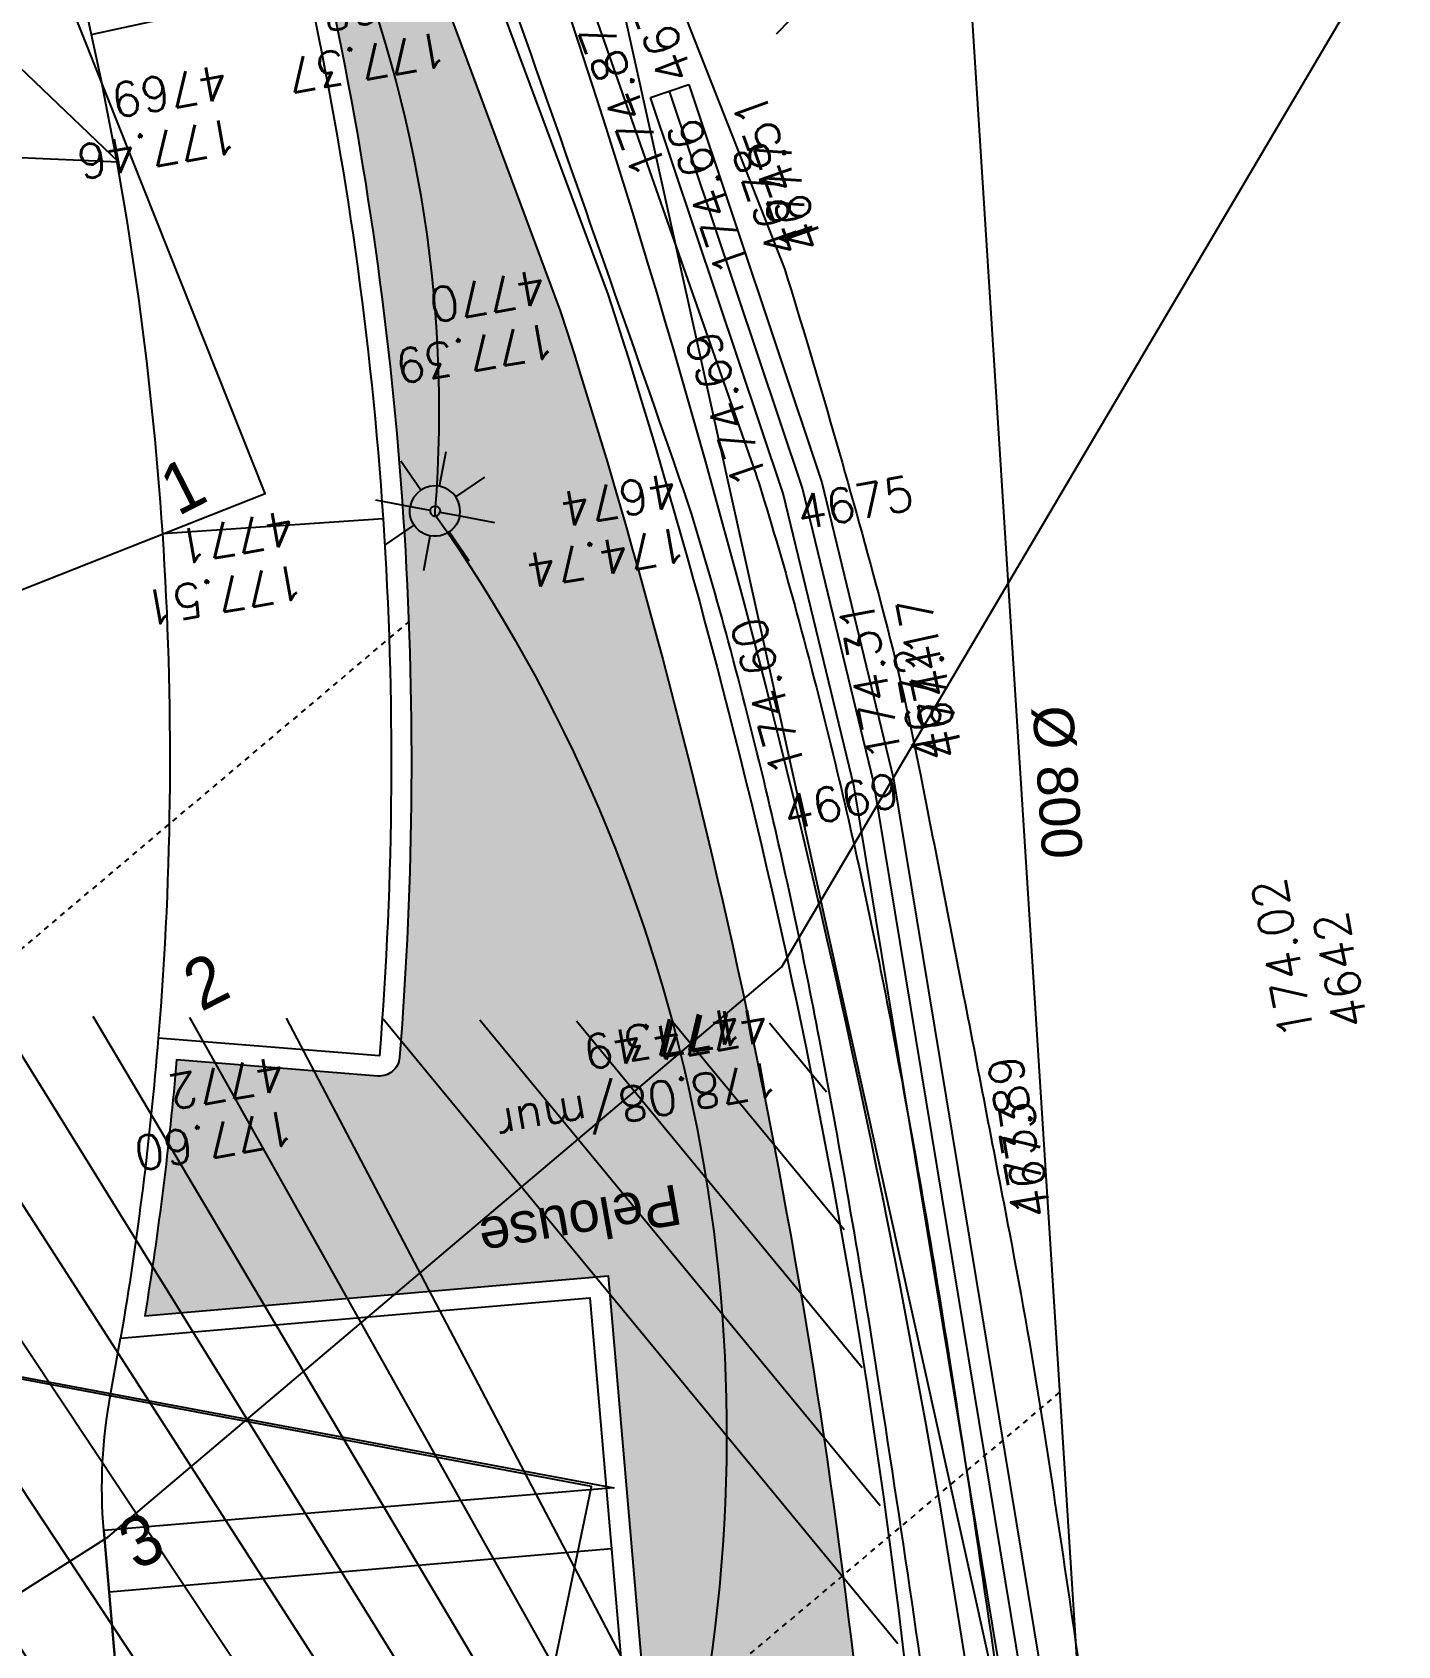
# Model space of a CAD drawing. Extents: x -2313930 to 3286427, y -3858277 to 2572692.
# Drawn here: x 554487 to 568025, y -284710 to -268715 of the extents above; entities that cross this region are included whole.
import ezdxf
from ezdxf.enums import TextEntityAlignment as Align
from ezdxf.lldxf.tags import DXFTag

# ---------------------------------------------------------------- set-up
doc = ezdxf.new("R2010")
doc.units = 0
doc.linetypes.add('STYLE_01', pattern=[0.41664, 0.20828, -0.20836])
for name, color, linetype, lineweight in [('_GAZELEC-RESERVATION 2', 132, 'Continuous', 18), ('Fond topo - P', 252, 'Continuous', 50), ('Fond topo - VOI', 252, 'Continuous', 25)]:
    doc.layers.add(name, color=color, linetype=linetype, lineweight=lineweight)
for name, color, linetype in [('AEP_SSL', 252, 'Continuous'), ('CAB_SSL', 252, 'Continuous'), ('DWG_280-140115-P - ALTEA-CANA', 252, 'Continuous'), ('Fond topo - CLO_MUR', 252, 'Continuous'), ('Fond topo - EDF', 252, 'Continuous'), ('Fond topo - VEG_TXT', 252, 'Continuous'), ('Fond topo - Z_500', 252, 'Continuous'), ('prlm-VRD', 2, 'Continuous'), ('SA - bordure', 252, 'Continuous'), ('SA - bât D', 252, 'Continuous'), ('SA - CAB-réso', 252, 'Continuous'), ('SA - couvre sol', 252, 'Continuous'), ('SA - ECL-réso', 252, 'Eclairage public'), ('SA - enrobé', 252, 'Continuous'), ('SA - EP-réso', 252, 'EP'), ('SA - EVMV', 252, 'Continuous'), ('SA - limite revêtement', 252, 'Continuous'), ('SA - marquage au sol', 252, 'Continuous'), ('TELECOM_SSL', 252, 'Texte-Telecom'), ('UNITAIRE SSL', 252, 'UNITAIRE')]:
    doc.layers.add(name, color=color, linetype=linetype)
for name, color, linetype, plot in [('Fond topo - N', 252, 'Continuous', False), ('Fond topo - NCACHE', 252, 'Continuous', False), ('Fond topo - ZCACHE', 252, 'Continuous', False)]:
    doc.layers.add(name, color=color, linetype=linetype, plot=plot)
doc.styles.add('2000_ARIAL', font='arial.ttf', dxfattribs={"height": 0.400000006})
doc.styles.add('Arial', font='arial.ttf')
doc.styles.add('Lignes', font='arial.ttf', dxfattribs={"height": 0.35})
doc.styles.add('SIMPLEX', font='simplex_.ttf', dxfattribs={"height": 1.25})
doc.styles.add('TP-C_Autocad_Standard', font='simplex_.ttf', dxfattribs={"height": 1})
doc.styles.add('Tronçons', font='arial.ttf', dxfattribs={"height": 0.25})
tags = doc.linetypes.add('Eclairage public', pattern='A,5,-0.25,["ECL",Lignes,S=1,R=0,X=0,Y=-0.18],-1.25', length=6.5).pattern_tags.tags
tags[15:16] = [DXFTag(74, 4), DXFTag(75, 0), DXFTag(340, '0'), DXFTag(46, 0.0), DXFTag(50, 0.0), DXFTag(44, 0.0), DXFTag(45, 0.0)]
tags[4:5] = [DXFTag(74, 4), DXFTag(75, 0), DXFTag(340, '0'), DXFTag(46, 0.0), DXFTag(50, 0.0), DXFTag(44, 0.0), DXFTag(45, 0.0)]
tags = doc.linetypes.add('EP', pattern='A,5,-0.25,["EP",Lignes,S=1,R=0,X=0,Y=-0.18],-1.25', length=6.5).pattern_tags.tags
tags[15:16] = [DXFTag(74, 4), DXFTag(75, 0), DXFTag(340, '0'), DXFTag(46, 0.0), DXFTag(50, 0.0), DXFTag(44, 0.0), DXFTag(45, 0.0)]
tags[4:5] = [DXFTag(74, 4), DXFTag(75, 0), DXFTag(340, '0'), DXFTag(46, 0.0), DXFTag(50, 0.0), DXFTag(44, 0.0), DXFTag(45, 0.0)]
tags = doc.linetypes.add('L16', pattern=[0.37500001490116125, 0.300000011920929, -0.07500000298023224]).pattern_tags.tags
tags[6:7] = [DXFTag(74, 4), DXFTag(75, 0), DXFTag(340, '0'), DXFTag(46, 0.0), DXFTag(50, 0.0), DXFTag(44, 0.0), DXFTag(45, 0.0)]
tags[4:5] = [DXFTag(74, 4), DXFTag(75, 0), DXFTag(340, '0'), DXFTag(46, 0.0), DXFTag(50, 0.0), DXFTag(44, 0.0), DXFTag(45, 0.0)]
tags = doc.linetypes.add('Texte-Telecom', pattern='A,5,-0.25,["TEL",Lignes,S=1,R=0,X=0,Y=-0.18],-1.25', length=6.5).pattern_tags.tags
tags[15:16] = [DXFTag(74, 4), DXFTag(75, 0), DXFTag(340, '0'), DXFTag(46, 0.0), DXFTag(50, 0.0), DXFTag(44, 0.0), DXFTag(45, 0.0)]
tags[4:5] = [DXFTag(74, 4), DXFTag(75, 0), DXFTag(340, '0'), DXFTag(46, 0.0), DXFTag(50, 0.0), DXFTag(44, 0.0), DXFTag(45, 0.0)]
tags = doc.linetypes.add('UNITAIRE', pattern='A,0.25,-0.2000000029802322,0,-0.2000000029802322,0.25,-0.300000011920929,["UNI",TP-C_Autocad_Standard,S=0.1500000059604645,R=0,X=-0.1,Y=-0.05],-0.449999988079071', length=1.650000095367432).pattern_tags.tags
tags[23:24] = [DXFTag(74, 4), DXFTag(75, 0), DXFTag(340, '0'), DXFTag(46, 0.0), DXFTag(50, 0.0), DXFTag(44, 0.0), DXFTag(45, 0.0)]
tags[12:13] = [DXFTag(74, 4), DXFTag(75, 0), DXFTag(340, '0'), DXFTag(46, 0.0), DXFTag(50, 0.0), DXFTag(44, 0.0), DXFTag(45, 0.0)]
tags[10:11] = [DXFTag(74, 4), DXFTag(75, 0), DXFTag(340, '0'), DXFTag(46, 0.0), DXFTag(50, 0.0), DXFTag(44, 0.0), DXFTag(45, 0.0)]
tags[8:9] = [DXFTag(74, 4), DXFTag(75, 0), DXFTag(340, '0'), DXFTag(46, 0.0), DXFTag(50, 0.0), DXFTag(44, 0.0), DXFTag(45, 0.0)]
tags[6:7] = [DXFTag(74, 4), DXFTag(75, 0), DXFTag(340, '0'), DXFTag(46, 0.0), DXFTag(50, 0.0), DXFTag(44, 0.0), DXFTag(45, 0.0)]
tags[4:5] = [DXFTag(74, 4), DXFTag(75, 0), DXFTag(340, '0'), DXFTag(46, 0.0), DXFTag(50, 0.0), DXFTag(44, 0.0), DXFTag(45, 0.0)]

# ---------------------------------------------------------------- blocks, each defined once
blk = doc.blocks.new('Candélabre', base_point=(-13.42592592600001, -9.391534390999993))
for points in [[(-13.67592592600001, -9.391534390999993, -1), (-13.17592592600001, -9.391534390999993), (-13.37592592600001, -9.391534390999993, 1), (-13.475925926, -9.391534390999993)], [(-13.67592592600001, -9.391534390999993, -1), (-13.17592592600001, -9.391534390999993), (-13.37592592600001, -9.391534390999993, 1), (-13.475925926, -9.391534390999993)], [(-13.67592592600001, -9.391534390999993), (-13.475925926, -9.391534390999993, 1), (-13.37592592600001, -9.391534390999993), (-13.17592592600001, -9.391534390999993, -1)], [(-13.67592592600001, -9.391534390999993), (-13.475925926, -9.391534390999993, 1), (-13.37592592600001, -9.391534390999993), (-13.17592592600001, -9.391534390999993, -1)]]:
    blk.add_hatch(color=250).paths.add_polyline_path(points)
at = {"linetype": 'Continuous', "flags": 128}
for points in [[(-13.42592592600001, -9.141534390999993), (-13.42592592600001, -8.791534391999988)], [(-13.60270262100001, -9.214757695999992), (-13.850189994, -8.967270322999994)], [(-13.24914923200001, -9.214757696999996), (-13.001661857, -8.96727032199999)], [(-14.02592592600001, -9.391534390999993), (-13.67592592600001, -9.391534390999993)], [(-13.17592592600001, -9.391534390999993), (-12.825925927, -9.391534390999993)], [(-13.85018999600001, -9.815798461), (-13.60270262200001, -9.568311086999998)], [(-13.00166185800001, -9.815798458999993), (-13.249149231, -9.568311085999994)], [(-13.42592592600001, -9.991534390999988), (-13.42592592600001, -9.641534390999993)]]:
    blk.add_lwpolyline(points, dxfattribs=at)
for points in [[(-13.67592592600001, -9.391534390999993), (-13.475925926, -9.391534390999993, -1), (-13.37592592600001, -9.391534390999993), (-13.17592592600001, -9.391534390999993, 1)], [(-13.67592592600001, -9.391534390999993), (-13.475925926, -9.391534390999993, 1), (-13.37592592600001, -9.391534390999993), (-13.17592592600001, -9.391534390999993, -1)]]:
    blk.add_lwpolyline(points, format="xyb", close=True, dxfattribs=at)
blk = doc.blocks.new('EDF02')
at = {"ltscale": 2}
for p, q in [((0.875, 2.75), (0.875, 2.95)), ((-0.875, 2.25), (0.875, 2.75)), ((0, 1.535431), (0, 2.5)), ((-0.875, 2.25), (-0.875, 2.05)), ((0.978086, 1.392164), (0.895804, 1.204402)), ((1.125, 1.349688), (1.125, 1.178214)), ((1.271914, 1.392164), (1.354196, 1.204402)), ((0, 0.15), (0, 0.9586370000000001))]:
    blk.add_line(p, q, dxfattribs=at)
for centre, radius in [((1.125, 1.625), 0.2), ((0, 0), 0.15)]:
    blk.add_circle(centre, radius, dxfattribs=at)
blk.add_arc((0.557686, 1.79611), 0.574625, 2.870977029506814, 166.0535219962534, dxfattribs=at)
at = {"style": 'SIMPLEX'}
blk.add_text('W', height=0.4, dxfattribs=at).set_placement((0, 1.217323), align=Align.MIDDLE_CENTER)
blk = doc.blocks.new('PTOPO')
at = {"layer": 'Fond topo - NCACHE', "style": 'SIMPLEX'}
blk.add_attdef('MAT', text='', height=0.34, dxfattribs=at).set_placement((0.09999999986030161, -0.09999999962747097), align=Align.TOP_LEFT)
at = {"layer": 'Fond topo - ZCACHE', "style": 'SIMPLEX'}
blk.add_attdef('ALT', (0.09999999986030161, 0.09999999962747097), '', height=0.34, dxfattribs=at)
blk = doc.blocks.new('A$C1F970F0F')
at = {"layer": 'SA - couvre sol'}
h = blk.add_hatch(dxfattribs=at)
h.set_pattern_fill('PELOUSE6', color=256, scale=20.0000003, angle=-10.72360141139323, style=0, pattern_type=2)
h.set_pattern_definition([(349.2763985886067, (-277130161.1279894, -473864756.7787022), (22.32856350872324, 117.9043497231417), [37.5000005625, -202.5000030375]), (79.27639858860677, (-277130147.3110734, -473864759.3953308), (-235.8086994462835, 44.65712701744649), [15.000000225, -105.000001575]), (79.27639858860677, (-277130138.0997961, -473864761.1397498), (-235.8086994462835, 44.65712701744649), [15.000000225, -105.000001575]), (79.27639858860677, (-277130142.7054347, -473864760.2675403), (-235.8086994462835, 44.65712701744649), [18.75000028125, -101.25000151875]), (112.9664661186067, (-277130151.916716, -473864758.5231205), (-191.1515722884832, 280.4658259369293), [12.00000018, -420.7461593111922]), (45.58633105860677, (-277130133.4941673, -473864762.0119574), (22.32856353476547, 117.9043498154048), [12.00000018, -420.7461593111923]), (45.58633105860677, (-277130124.2828801, -473864763.7563783), (22.32856353476547, 117.9043498154048), [26.00000039, -406.6661590999923]), (112.9664661186067, (-277130161.1279894, -473864756.7787022), (-191.1515722884832, 280.4658259369293), [26.00000039, -406.6661590999922]), (349.2763985886067, (-277130073.3609553, -473864750.4999832), (22.32856350872324, 117.9043497231417), [44.42455106636825, -195.5754525336318]), (349.2763985886067, (-277130085.1249766, -473864728.4255323), (22.32856350872324, 117.9043497231417), [82.81008944215131, -56.09585564143782, 43.07431864611476, -58.01973967029608]), (349.2763985886067, (-277130096.7337571, -473864706.3804808), (22.32856350872324, 117.9043497231417), [119.4799495921992, -46.28746189431191, 29.47870124218051, -44.75389087130835]), (349.2763985886067, (-277130108.4191755, -473864684.3209158), (22.32856350872324, 117.9043497231417), [100.4611429069171, -139.5388606930829]), (349.2763985886067, (-277130104.5097786, -473864665.2146754), (22.32856350872324, 117.9043497231417), [65.56973938354608, -174.4302642164539])])
edge = h.paths.add_edge_path()
edge.add_line((7646.833733000393, 9004.239187634612), (7477.034909394343, 8929.894142197196))
edge.add_arc((7434.696929002223, 9026.329550800418), 105.3199535518038, 248.6552803840878, 293.7028870098457, ccw=False)
edge.add_line((7396.362750401272, 8928.233764092513), (7340.429076437112, 8871.198932294612))
edge.add_arc((7468.942843810095, 8745.1663500336), 180.0000005438222, 135.5584717013493, 219.3767829141741)
edge.add_arc((4686.176288028108, 6461.26392506193), 3419.999998216231, 12.585048785930383, 39.37678309475541, ccw=False)
edge.add_line((8024.006178657112, 7206.442835890936), (8219.509561664872, 7248.890723525209))
edge.add_arc((8223.753109693258, 7229.346100284074), 19.99999993767855, 12.249983647925774, 102.24998416524511, ccw=False)
edge.add_arc((4686.176201344639, 6461.263923183918), 3640.000084590873, -4.615344787991717, 12.24998357604062, ccw=False)
edge.add_arc((8294.437943437548, 6169.977445866316), 20.00000014751522, -94.6153446132571, -4.615344959063975, ccw=False)
edge.add_line((8292.82862597217, 6150.04229846682), (8093.418862683157, 6166.140179817832))
edge.add_arc((4686.175363890326, 6461.264035144361), 3420.000928369583, -9.235443775684189, -4.9504103777057935, ccw=False)
edge.add_line((8061.843408481891, 5912.381895936595), (8521.34448288443, 5951.967918737956))
edge.add_line((8521.34448288443, 5951.967918737956), (8610.609832601514, 4915.805915142612))
edge.add_line((8610.609832601513, 4915.805915142613), (8112.455023229381, 4872.889881516216))
edge.add_line((8112.455023229382, 4872.889881516216), (8135.919816270769, 4600.518498862564))
edge.add_line((8135.919816270769, 4600.518498862564), (8634.074625419682, 4643.434532436447))
edge.add_line((8634.074625419682, 4643.434532436448), (8744.797991940773, 3358.19512460702))
edge.add_line((8744.797991940773, 3358.195124607019), (8246.754370085053, 3315.288669890853))
edge.add_line((8246.754370085053, 3315.288669890853), (8265.505759157297, 3110.932708469081))
edge.add_line((8265.505759157297, 3110.932708469081), (8762.178919040502, 3156.443199355649))
edge.add_line((8762.178919040503, 3156.443199355648), (8787.07957847176, 2867.404761880945))
edge.add_line((8787.07957847176, 2867.404761880946), (8288.924769134286, 2824.48872843756))
edge.add_line((8288.924769134286, 2824.48872843756), (8303.969088563064, 2649.859355084878))
edge.add_line((8303.969088563066, 2649.859355084878), (8345.097518516532, 2658.459544537745))
edge.add_line((8345.097518516532, 2658.459544537744), (8336.330575091022, 2700.556345111646))
edge.add_line((8336.330575091022, 2700.556345111646), (9020.027266334513, 2842.897281088713))
edge.add_line((9020.027266334513, 2842.897281088713), (8947.20038422563, 3719.594510961972))
edge.add_line((8947.20038422563, 3719.594510961972), (8931.509215578299, 3908.486354448317))
edge.add_line((8931.509215578299, 3908.486354448317), (8875.194980365228, 4578.069331261042))
edge.add_line((8875.194980365228, 4578.069331261042), (8827.905410799856, 5026.715447751275))
edge.add_line((8827.905410799856, 5026.715447751276), (8772.223263227552, 5502.243613790299))
edge.add_arc((1776.092496253554, 4752.857531580154), 7036.151306560315, 6.113889428418106, 17.84258743998169)
edge.add_line((8473.81835812193, 6908.75490576587), (8366.257456928231, 7197.474337847268))
edge.add_line((8366.257456928231, 7197.474337847267), (7657.937547416321, 8986.453584762252))
edge.add_line((7657.937547416321, 8986.453584762254), (7654.260125354509, 8985.031741399463))
edge.add_line((7654.260125354508, 8985.031741399462), (7646.833733000392, 9004.23918763461))
at = {"layer": 'SA - EVMV'}
h = blk.add_hatch(dxfattribs=at)
h.set_pattern_fill('_USER', color=256, scale=74.99999999999999, angle=-55.72360141139323, style=0, pattern_type=0)
h.set_pattern_definition([(304.2763985886068, (-277130161.1279894, -473864756.7787022), (61.97477650275113, 42.238928459823), [])])
h.paths.add_polyline_path([(6137.262643169798, 3161.503242351281), (5258.989506963931, 4651.014984356799), (5823.535050065982, 5411.828376675677), (6009.896409179055, 5810.580329425578), (6042.353956317322, 6037.937811191567), (5791.842057863324, 7412.226220178691), (5768.869517604411, 9187.383885517163), (6965.043931057882, 9781.279833201925), (7125.730307530321, 8202.475428701919), (7356.548247893039, 6578.483473019976), (7421.051285208732, 6215.102708379585), (8728.798868082513, 6201.995811803044), (8825.59209412568, 5455.189202343771), (8884.907463838514, 4910.231636065007), (8937.364138919358, 4349.844162727043), (8990.109761245629, 3720.436779551583), (8238.933497559277, 3575.005023445903)])
at = {"layer": 'AEP_SSL', "elevation": 9.999999999999998e-08, "flags": 128}
blk.add_lwpolyline([(5536.700633028197, -2598.110987192279), (5703.441363650248, 1048.232751273365), (5867.406317671058, 3278.047774201862), (6182.748241543506, 4434.064793799239), (6284.146511390897, 4550.427419959863), (6475.981668657886, 4711.41474985716), (8025.350887839351, 5692.826034684554), (8693.398131395103, 6258.370148193826), (10978.7345952306, 10130.53863316135)], dxfattribs=at)
at = {"layer": 'CAB_SSL', "elevation": 9.999999999999998e-08, "flags": 128}
blk.add_lwpolyline([(6357.382244577097, 13665.38073194157), (7167.913824917828, 10363.14942354549), (8524.013620640386, 7263.625340563319), (9014.566115532376, 5048.241415424802), (9331.65736662798, 4494.516644608388), (9609.924565656824, 1526.374867392593)], dxfattribs=at)
at = {"layer": 'DWG_280-140115-P - ALTEA-CANA', "linetype": 'STYLE_01', "ltscale": 25, "elevation": 9.999999999999998e-08, "flags": 128}
for points in [[(6157.431858122885, 5101.598669163901), (7110.772642211413, 5700.162566713818), (7721.64406765443, 6091.918632507646), (8325.013751331355, 6601.467358815867)], [(6691.563574447015, 4258.773226266023), (7646.571502395369, 4855.803307069168), (8316.716457966017, 5285.571897289529), (8970.22158409534, 5837.460256469487)]]:
    blk.add_lwpolyline(points, dxfattribs=at)
at = {"layer": 'Fond topo - CLO_MUR', "ltscale": 2, "flags": 128}
for points in [[(7704.479360740801, 9004.725410312763), (7890.729045339652, 8530.312057839654), (8115.455379568418, 7961.560565646816), (8412.913018683557, 7215.462729028824), (8521.066426186046, 6925.152866816355, -0.05126087498175574), (8821.93887091529, 5507.568869198057, 0.004928567174635756), (8877.50638213524, 5033.019703958378, -0.01070257213543329), (8925.020301420172, 4582.245141237843), (8981.335464558413, 3912.651155894359), (9069.429617869233, 2852.165001627135)], [(7657.937547416321, 8986.453584762254), (7844.207263381278, 8511.989208482148), (8068.98201355978, 7943.115181745586), (8366.257456928231, 7197.474337847267), (8473.81835812193, 6908.75490576587, -0.05122082305910179), (8772.22326322755, 5502.243613790299, 0.004928567095368873), (8827.905410799856, 5026.715447751276, -0.01070257210499887), (8875.194977716645, 4578.06936294775), (8931.509215578299, 3908.486354448317), (9020.027266334513, 2842.897281088713)], [(9099.503661256442, 2857.806794675994), (9029.768841556068, 3674.135096516212, 0.002425562910648584), (8983.710465702206, 4214.184040082197, 0.003712242064006256), (8949.286593993262, 4566.656524031377, 6.456692749373129e-05), (8899.637225229711, 5038.181076498351, 0.001219712953851071), (8896.944855445985, 5063.135108859778, 0.006587350988445454), (8857.436212019315, 5382.482512331833, 0.004535956055060247), (8789.759041915275, 5844.853771577722, 0.008373546982798897), (8730.729712814556, 6186.365016694012, 0.01144280291853754), (8677.662638081798, 6434.381476339512, 0.007519788581091132), (8640.322305674863, 6581.408118145886, 0.008745650595407196), (8604.120482952056, 6706.717681165753, 0.009313419861410795), (8596.326318414738, 6730.447047271801, 0.0004915250826251473), (8439.867992029833, 7177.050549144014, 0.01093553292572849), (8329.567755130352, 7470.247039018259, 0.007040721940409205), (8142.006759480114, 7919.151573156228)]]:
    blk.add_lwpolyline(points, format="xyb", dxfattribs=at)
for points in [[(8563.172449189697, 7120.169666674764), (8601.103958370422, 7132.866146903573)], [(9293.901573939202, 2053.012399911413), (9145.92158562188, 3735.336112174682), (9047.596707488077, 4585.171131491604), (8979.14970376109, 5139.184652497169), (8764.994147217849, 6436.837372900195), (8694.629676073428, 6727.43318326013), (8563.172449189697, 7120.169666674764)], [(8601.103958370422, 7132.866146903573), (8733.103864304598, 6738.508376501571), (8804.219186214588, 6444.811653562439), (9018.615865929203, 5145.697872519155), (9087.331641534867, 4589.768415002626), (9185.71962314218, 3739.387983717394), (9333.747721096257, 2056.517333270424), (9373.804383247696, 1726.926650755636)]]:
    blk.add_lwpolyline(points, dxfattribs=at)
at = {"layer": 'Fond topo - CLO_MUR', "linetype": 'L16', "ltscale": 2, "flags": 128}
blk.add_lwpolyline([(9313.824647497626, 2054.764866547332), (9165.820604393468, 3737.362047943871), (9067.464174520137, 4587.469773292867), (8998.882784879805, 5142.441262691174), (8784.606666707554, 6440.824513185565), (8713.866770131823, 6732.970779891681), (8582.138203759956, 7126.517906745582)], dxfattribs=at)
at = {"layer": 'Fond topo - VOI', "ltscale": 2, "flags": 128}
for points in [[(5639.884015980822, 14282.76898646135), (6179.074060184528, 13730.4134533185, -0.005078430071305425), (6343.1483697738, 13545.11763264016, -0.01498965990198168), (6396.182976463164, 13480.14751606638, -0.008052881892180013), (6924.298623853121, 12768.62846445145, -0.02502080065405084), (7078.852120834868, 12528.76074308369, -0.01315237506544015), (7305.49723599993, 12109.95947007773, -0.01622344874307645), (7469.001968976629, 11760.20271195122, -0.0002441829907726637), (7504.611965031092, 11676.9913265394, -2.386900651964397e-05), (7868.449045659429, 10825.54154632405, -0.0004607339102045271), (8056.526262906224, 10384.2208908691, -0.0002713929879899899), (8374.720241644169, 9634.540919018482), (8900.918350322725, 8327.998671989055), (9181.050253584182, 7639.776394233361), (9227.846231822321, 7515.619963970066, -0.01912067303515585), (9430.073626438107, 6877.215983667462, -0.01912067306015491), (9582.936642438128, 6225.227902062202, -0.006135088442580186), (9621.373155263293, 6013.751243740732, -0.006135088374511259), (9654.60896875709, 5801.395117808072), (9743.87632691115, 5167.316416374032), (9926.38109093471, 3640.55347439608), (10105.54692394565, 2112.741898849393), (10117.19406944453, 2013.422494900099)], [(7448.450433764484, 9217.432711513125), (7539.169354248895, 9254.021201034155, -0.411890888850125), (7824.22231697097, 9137.887069298855), (8287.770111103759, 7988.350156011345), (8696.41221682632, 6949.435703785932, -0.009319693279761941), (8789.439244110767, 6627.154401508205, -0.01707772057230449), (8830.86356864756, 6448.808012521618, -0.000554527928286707), (8873.68187850096, 6229.667676407851, -0.0005180132443277144), (8919.015206144883, 5994.98200582825, -0.00859422759592498), (8952.762000990348, 5801.39796927215, -0.004910682200987315), (9002.649081868538, 5461.150324703362, -0.001414814898365252), (9039.816559474872, 5201.623733881948, -0.003197382407561027), (9055.202987608423, 5086.637645854155, -5.007487638658802e-05), (9076.914827375647, 4915.954698811935, -2.710702401842055e-05), (9116.97421439334, 4600.645434950908, -0.003004064802647913), (9148.450255532847, 4340.281352213291, -0.001786606044778537), (9197.178037105623, 3902.011113522749), (9362.085816023537, 2037.254320594023), (9378.303941611852, 1858.888859066608)]]:
    blk.add_lwpolyline(points, format="xyb", dxfattribs=at)
at = {"layer": 'SA - bordure', "elevation": 9.999999999999998e-08, "flags": 128}
for points in [[(7377.912303133283, 8937.40151477274), (7326.935044620447, 8885.998822022075, 0.3845585408183712), (7314.344701010286, 8618.282882064921, -0.1189188540116698), (8008.762250838065, 7182.667072578358), (8223.753109561545, 7229.346100214229, -0.07372200130540935), (8294.437943580353, 6169.977445744485), (8075.151323516688, 6187.679939009729, -0.02205204452703436), (8037.882685746923, 5890.243598312279), (8503.13493187769, 5930.325084689469), (8588.966998930831, 4934.01546626738), (8090.812189541371, 4891.099432549477), (8117.710265218964, 4578.875665201762), (8615.865074373425, 4621.791698679806), (8723.15515827564, 3376.404675635948), (8225.000348897962, 3333.488642105389), (8247.416687791472, 3089.191408542678), (8743.978728049058, 3134.691717514314), (8765.436744783749, 2885.614312914206), (8267.281935446275, 2842.698279470821), (8284.250231979246, 2645.736029715545)], [(7392.113082992906, 8923.318267660961), (7341.13582448007, 8871.915574910294, 0.3845585402556451), (7329.804515241603, 8630.971228842569, -0.1174364388792178), (8024.006177272055, 7206.44283558451), (8219.509561664872, 7248.890723525209, -0.414213566390127), (8243.29773292261, 7233.589648125115, -0.07372200136814289), (8314.373090861136, 6168.368128277893, -0.4142135693190591), (8292.82862597217, 6150.04229846682), (8093.418862683158, 6166.140179817832, -0.01869916432319161), (8061.843408481891, 5912.381895936595), (8521.34448288443, 5951.967918737956), (8610.609832601513, 4915.805915142613), (8112.455023229382, 4872.889881516216), (8135.919816270769, 4600.518498862564), (8634.074625419682, 4643.434532436448), (8744.797991940773, 3358.195124607019), (8246.754370085053, 3315.288669890853), (8265.505759157297, 3110.932708469081), (8762.178919040503, 3156.443199355648), (8787.07957847176, 2867.404761880946), (8288.924769134286, 2824.48872843756), (8304.176424340489, 2647.452670983562)]]:
    blk.add_lwpolyline(points, format="xyb", dxfattribs=at)
at = {"layer": 'SA - CAB-réso', "elevation": 9.999999999999998e-08, "flags": 128}
blk.add_lwpolyline([(9014.566115532376, 5048.241415424802), (8935.120619844252, 5117.710327440671, 0.09087497859259484), (7884.217388677309, 8639.080483669284), (7390.957962306487, 8489.118687360493), (6744.657857395806, 8309.685335149781), (5510.16022878775, 8004.412141119001, -0.2977231239250334), (5322.276951186663, 8053.934497477404), (4664.375473358868, 8848.007762671477), (4607.934646767239, 8916.130654775085, -0.05564552141704502), (4601.847878495041, 8925.4066386004, -0.366069999527649), (4649.300719062125, 9125.990703585443, -0.04315299786015206), (4656.642997819594, 9130.496374459515), (5002.349724613518, 9303.567502575448)], format="xyb", dxfattribs=at)
at = {"layer": 'SA - ECL-réso', "ltscale": 0.75, "elevation": 9.999999999999998e-08, "flags": 128}
blk.add_lwpolyline([(6079.62296544096, 7441.030052417758, -0.3688612105616934), (6913.385655810405, 8301.411355391892, -0.2546205328853831), (7642.34312649104, 8261.403504809092, -0.3073365536668565), (7868.785195376819, 7813.239566180241), (7870.647024769974, 7808.418928214736, -0.2495718796976199), (8349.543965804514, 6710.082718887611), (8349.52215911393, 6706.768986087925, -0.2136977009206384), (8597.694043863183, 5436.308932903066, -0.1946918286475566), (8695.712197281699, 4241.317790546431, -0.1897251175918905), (8808.86411701403, 3013.531902418893)], format="xyb", dxfattribs=at)
at = {"layer": 'SA - enrobé'}
for points in [[(4686.176285657987, 6461.263924183753), (8527.026134476295, 5741.917854959565), (8021.176637476873, 5699.405891852376), (8026.438139240248, 5638.331646462964), (8283.817952682304, 2650.753781131409), (7840.575959495666, 2552.961207407581), (8504.663795556335, 5743.031099718173), (4688.35858653882, 6461.895392988572)], [(6700.681395911883, 8333.233252020125), (8036.110024208943, 7056.094562955612), (5990.566606092258, 7146.026651659193), (5979.594389737894, 7145.947120731422), (5979.879627154558, 7106.595315492756), (5989.215031903106, 7106.662982091391), (6000.81088140974, 6824.628923951479), (5989.131131824183, 6822.961866977696), (5995.058720492932, 6781.431943372051), (6006.867363487676, 6783.117397246232), (6057.715214025089, 6504.456680537996), (6047.599352593317, 6501.254889677308), (6059.926267175051, 6462.308757948018), (6070.251821612904, 6465.57691889038), (6156.357971198826, 6154.525818401622), (6147.073725007035, 6151.101460201834), (6160.915628245496, 6113.572781647852), (6170.297797791402, 6117.033257469077), (6204.970432962968, 5456.184269140444), (6198.184139780045, 4315.030256060149), (6064.736897038219, 2750.755663699648)]]:
    blk.add_lwpolyline(points, dxfattribs=at)
at = {"layer": 'SA - EP-réso', "linetype": 'ByBlock', "elevation": 9.999999999999998e-08, "flags": 128}
blk.add_lwpolyline([(7613.636938190242, 6503.523661195764), (8181.174002113625, 6727.512981746641), (7590.375013237002, 8212.166070602638), (7031.497472177602, 7993.86377077918)], close=True, dxfattribs=at)
at = {"layer": 'SA - limite revêtement', "flags": 128}
blk.add_lwpolyline([(8008.762251782235, 7182.667072683914, -0.07499702481949844), (8075.151323516688, 6187.679939009729)], format="xyb", dxfattribs=at)
at = {"layer": 'SA - limite revêtement', "elevation": 9.999999999999998e-08, "flags": 128}
blk.add_lwpolyline([(8090.812189541371, 4891.099432549477), (8021.178410381746, 5699.384801218276, -0.06691352547187737), (8027.904015551828, 5834.481837673686), (8037.882687267036, 5890.243606839648)], format="xyb", dxfattribs=at)
at = {"layer": 'SA - marquage au sol', "elevation": 9.999999999999998e-08, "flags": 128}
for points in [[(8298.14491669646, 6702.26728665854), (8079.267325050689, 6687.662997324482)], [(8524.592948595051, 5681.247679997857), (8026.438139148742, 5638.331646480294)]]:
    blk.add_lwpolyline(points, dxfattribs=at)
at = {"layer": 'TELECOM_SSL', "elevation": 9.999999999999998e-08, "flags": 128}
blk.add_lwpolyline([(7841.511953198064, 8793.364340337244), (8208.726810858305, 7948.138615803483, -0.007040721839240258), (8397.077587162134, 7497.343837052334, -0.01093800396313773), (8508.52177737553, 7201.1019869791), (8665.003715774183, 6754.430979074621, -0.009313423122362415), (8673.643489578326, 6728.12715241504, -0.00874564846797897), (8710.551565770427, 6600.372952181415, -0.007519788914209596), (8748.430480995641, 6451.225653744532, -0.01144280291912039), (8802.19412141527, 6199.953696448178, -0.00837354707933268), (8861.638415546287, 5856.041691182468, -0.004535955738617154), (8929.506733873515, 5392.364504128472, -0.006587350438406998), (8969.250711234705, 5071.114902617336, -0.0006097294357551743), (8969.269962299762, 5070.938494237345), (8971.972351438188, 5045.89159855967), (9021.632488844032, 4574.264768469398, -0.003712241898370726), (9056.161354816471, 4220.717228063221, -0.002424751281234154), (9102.265154999788, 3680.146032422821), (9197.801856917396, 2869.258965941449), (9302.23992624581, 1719.285857485394)], format="xyb", dxfattribs=at)
at = {"layer": 'UNITAIRE SSL', "ltscale": 2, "elevation": 9.999999999999998e-08, "flags": 128}
blk.add_lwpolyline([(9277.160084539535, 1394.792913226968), (9210.309808990714, 2055.189423128942), (8725.000283435525, 9663.721154642295)], dxfattribs=at)
at = {"layer": 'Fond topo - EDF', "ltscale": 2, "xscale": 99.99999999999999, "yscale": 99.99999999999999, "zscale": 99.99999999999999, "rotation": 292.3178498457697}
blk.add_blockref('EDF02', (8524.807739971222, 7262.3069249942), dxfattribs=at)
at = {"layer": 'Fond topo - P', "ltscale": 2}
ref = blk.add_blockref('PTOPO', (8366.257456928231, 7197.474337847267), dxfattribs=dict(at, xscale=99.99999999999994, yscale=99.99999999999994, zscale=99.99999999999994, rotation=190.0656205306617))
ref.add_attrib('MAT', '4768', dxfattribs={"layer": 'Fond topo - N', "color": 0, "ltscale": 2, "height": 33.99999999999999, "rotation": 190.0656204987762, "style": 'SIMPLEX'}).set_placement((8354.663615079002, 7205.572660506121), align=Align.TOP_LEFT)
ref.add_attrib('ALT', '177.37', (8358.159134164875, 7185.880495946739), dxfattribs={"layer": 'Fond topo - Z_500', "color": 0, "ltscale": 2, "height": 33.99999999999999, "rotation": 190.0656204987762, "style": 'SIMPLEX'})
ref = blk.add_blockref('PTOPO', (8568.762451584551, 7116.506099612672), dxfattribs=dict(at, xscale=99.99999999999999, yscale=99.99999999999999, zscale=99.99999999999999, rotation=111.0719164111462))
ref.add_attrib('MAT', '4676', dxfattribs={"layer": 'Fond topo - N', "color": 0, "ltscale": 2, "height": 33.99999999999999, "rotation": 111.0719163781288, "style": 'SIMPLEX'}).set_placement((8574.49835555282, 7129.432793357481), align=Align.TOP_LEFT)
ref.add_attrib('ALT', '174.87', (8580.368218997182, 7048.920068586262), dxfattribs={"layer": 'Fond topo - Z_500', "color": 0, "ltscale": 2, "height": 33.99999999999999, "rotation": 111.0719163781288, "style": 'SIMPLEX'})
ref = blk.add_blockref('PTOPO', (8158.453271768085, 7111.601685126916), dxfattribs=dict(at, xscale=99.99999999999994, yscale=99.99999999999994, zscale=99.99999999999994, rotation=190.0656205306617))
ref.add_attrib('MAT', '4769', dxfattribs={"layer": 'Fond topo - N', "color": 0, "ltscale": 2, "height": 33.99999999999999, "rotation": 190.0656204987762, "style": 'SIMPLEX'}).set_placement((8146.859429907074, 7119.700007598423), align=Align.TOP_LEFT)
ref.add_attrib('ALT', '177.46', (8150.354949044934, 7100.00784331356), dxfattribs={"layer": 'Fond topo - Z_500', "color": 0, "ltscale": 2, "height": 33.99999999999999, "rotation": 190.0656204987762, "style": 'SIMPLEX'})
ref = blk.add_blockref('PTOPO', (8697.753116785652, 6949.254663068785), dxfattribs=dict(at, xscale=99.99999999999999, yscale=99.99999999999999, zscale=99.99999999999999, rotation=109.5634141505513))
ref.add_attrib('MAT', '4677', dxfattribs={"layer": 'Fond topo - N', "color": 0, "ltscale": 2, "height": 33.99999999999999, "rotation": 109.5634141249258, "style": 'SIMPLEX'}).set_placement((8703.827331828956, 6962.025877130071), align=Align.TOP_LEFT)
ref.add_attrib('ALT', '174.51', (8728.904213831285, 6976.676626043392), dxfattribs={"layer": 'Fond topo - Z_500', "color": 0, "ltscale": 2, "height": 33.99999999999999, "rotation": 109.5634141249258, "style": 'SIMPLEX'})
ref = blk.add_blockref('PTOPO', (8675.534591508986, 6945.151703110849), dxfattribs=dict(at, xscale=99.99999999999999, yscale=99.99999999999999, zscale=99.99999999999999, rotation=109.13409049501))
ref.add_attrib('MAT', '4678', dxfattribs={"layer": 'Fond topo - N', "color": 0, "ltscale": 2, "height": 33.99999999999999, "rotation": 109.1340904478899, "style": 'SIMPLEX'}).set_placement((8681.704331259138, 6957.877044397664), align=Align.TOP_LEFT)
ref.add_attrib('ALT', '174.66', (8662.809250154756, 6951.321442755281), dxfattribs={"layer": 'Fond topo - Z_500', "color": 0, "ltscale": 2, "height": 33.99999999999999, "rotation": 109.1340904478899, "style": 'SIMPLEX'})
ref = blk.add_blockref('PTOPO', (8473.81835812193, 6908.75490576587), dxfattribs=dict(at, xscale=99.99999999999994, yscale=99.99999999999994, zscale=99.99999999999994, rotation=190.0656205306617))
ref.add_attrib('MAT', '4770', dxfattribs={"layer": 'Fond topo - N', "color": 0, "ltscale": 2, "height": 33.99999999999999, "rotation": 190.0656204987762, "style": 'SIMPLEX'}).set_placement((8462.224516290029, 6916.853228516228), align=Align.TOP_LEFT)
ref.add_attrib('ALT', '177.39', (8465.720035375902, 6897.161063956846), dxfattribs={"layer": 'Fond topo - Z_500', "color": 0, "ltscale": 2, "height": 33.99999999999999, "rotation": 190.0656204987762, "style": 'SIMPLEX'})
ref = blk.add_blockref('PTOPO', (8694.074452695679, 6732.439943121976), dxfattribs=dict(at, xscale=99.99999999999997, yscale=99.99999999999997, zscale=99.99999999999997, rotation=10.50006177379595))
ref.add_attrib('MAT', '4675', dxfattribs={"layer": 'Fond topo - N', "color": 0, "ltscale": 2, "height": 33.99999999999999, "rotation": 10.50006173067215, "style": 'SIMPLEX'}).set_placement((8705.729365658774, 6724.429761887721), align=Align.TOP_LEFT)
ref.add_attrib('ALT', '174.69', (8679.647990523627, 6740.741607075468), dxfattribs={"layer": 'Fond topo - Z_500', "color": 0, "ltscale": 2, "height": 33.99999999999999, "rotation": 108.6377462358418, "style": 'SIMPLEX'})
ref = blk.add_blockref('PTOPO', (8604.120482952056, 6706.717681165753), dxfattribs=dict(at, xscale=99.99999999999994, yscale=99.99999999999994, zscale=99.99999999999994, rotation=190.0656205306617))
ref.add_attrib('MAT', '4674', dxfattribs={"layer": 'Fond topo - N', "color": 0, "ltscale": 2, "height": 33.99999999999999, "rotation": 190.0656204987762, "style": 'SIMPLEX'}).set_placement((8592.526641143033, 6714.81600391178), align=Align.TOP_LEFT)
ref.add_attrib('ALT', '174.74', (8596.022160228906, 6695.123839352398), dxfattribs={"layer": 'Fond topo - Z_500', "color": 0, "ltscale": 2, "height": 33.99999999999999, "rotation": 190.0656204987762, "style": 'SIMPLEX'})
ref = blk.add_blockref('PTOPO', (8224.466484458759, 6669.689362959369), dxfattribs=dict(at, xscale=99.99999999999994, yscale=99.99999999999994, zscale=99.99999999999994, rotation=190.0656205306617))
ref.add_attrib('MAT', '4771', dxfattribs={"layer": 'Fond topo - N', "color": 0, "ltscale": 2, "height": 33.99999999999999, "rotation": 190.0656204987762, "style": 'SIMPLEX'}).set_placement((8212.872642592201, 6677.787685526715), align=Align.TOP_LEFT)
ref.add_attrib('ALT', '177.51', (8216.368161678074, 6658.095520967333), dxfattribs={"layer": 'Fond topo - Z_500', "color": 0, "ltscale": 2, "height": 33.99999999999999, "rotation": 190.0656204987762, "style": 'SIMPLEX'})
ref = blk.add_blockref('PTOPO', (8817.228167835357, 6447.139430363785), dxfattribs=dict(at, xscale=100, yscale=100, zscale=100, rotation=100.7877367761011))
ref.add_attrib('MAT', '4672', dxfattribs={"layer": 'Fond topo - N', "color": 0, "ltscale": 2, "height": 33.99999999999999, "rotation": 100.7877367431388, "style": 'SIMPLEX'}).set_placement((8825.179730455198, 6458.834414422873), align=Align.TOP_LEFT)
ref.add_attrib('ALT', '174.31', (8812.721413606427, 6466.704552990137), dxfattribs={"layer": 'Fond topo - Z_500', "color": 0, "ltscale": 2, "height": 33.99999999999999, "rotation": 100.7877367431388, "style": 'SIMPLEX'})
ref = blk.add_blockref('PTOPO', (8830.863568830573, 6448.80801248696), dxfattribs=dict(at, xscale=99.99999999999999, yscale=99.99999999999999, zscale=99.99999999999999, rotation=101.9942318732384))
ref.add_attrib('MAT', '4671', dxfattribs={"layer": 'Fond topo - N', "color": 0, "ltscale": 2, "height": 33.99999999999999, "rotation": 101.9942317911536, "style": 'SIMPLEX'}).set_placement((8838.567121770877, 6460.66783001206), align=Align.TOP_LEFT)
ref.add_attrib('ALT', '174.17', (8872.952677788919, 6471.251888159017), dxfattribs={"layer": 'Fond topo - Z_500', "color": 0, "ltscale": 2, "height": 33.99999999999999, "rotation": 101.9942317911536, "style": 'SIMPLEX'})
ref = blk.add_blockref('PTOPO', (8680.023947692001, 6433.984354194929), dxfattribs=dict(at, xscale=100, yscale=100, zscale=100, rotation=12.4819763126545))
ref.add_attrib('MAT', '4669', dxfattribs={"layer": 'Fond topo - N', "color": 0, "ltscale": 2, "height": 33.99999999999999, "rotation": 12.48197629615349, "style": 'SIMPLEX'}).set_placement((8691.948913043707, 6426.382038845751), align=Align.TOP_LEFT)
ref.add_attrib('ALT', '174.60', (8717.454770581418, 6453.568820201589), dxfattribs={"layer": 'Fond topo - Z_500', "color": 0, "ltscale": 2, "height": 33.99999999999999, "rotation": 105.4347764914, "style": 'SIMPLEX'})
ref = blk.add_blockref('PTOPO', (9233.038567528254, 6182.983160299975), dxfattribs=dict(at, xscale=99.99999999999999, yscale=99.99999999999999, zscale=99.99999999999999, rotation=100.5915193090639))
ref.add_attrib('MAT', '4642', dxfattribs={"layer": 'Fond topo - N', "color": 0, "ltscale": 2, "height": 33.99999999999999, "rotation": 100.5915192788172, "style": 'SIMPLEX'}).set_placement((9241.030134446224, 6194.650844521109), align=Align.TOP_LEFT)
ref.add_attrib('ALT', '174.02', (9221.370883254605, 6190.974727441161), dxfattribs={"layer": 'Fond topo - Z_500', "color": 0, "ltscale": 2, "height": 33.99999999999999, "rotation": 100.5915192788172, "style": 'SIMPLEX'})
ref = blk.add_blockref('PTOPO', (8694.937809983125, 6176.804395485221), dxfattribs=dict(at, xscale=99.99999999999999, yscale=99.99999999999999, zscale=99.99999999999999, rotation=190.0656205306616))
ref.add_attrib('MAT', '4774', dxfattribs={"layer": 'Fond topo - N', "color": 0, "ltscale": 2, "height": 33.99999999999999, "rotation": 190.0656204987762, "style": 'SIMPLEX'}).set_placement((8683.343968151225, 6184.902718235579), align=Align.TOP_LEFT)
ref.add_attrib('ALT', '178.08/mur', (8686.8394872371, 6165.210553676197), dxfattribs={"layer": 'Fond topo - Z_500', "color": 0, "ltscale": 2, "height": 33.99999999999999, "rotation": 190.0656204987762, "style": 'SIMPLEX'})
ref = blk.add_blockref('PTOPO', (8666.67600281691, 6176.684820133017), dxfattribs=dict(at, xscale=99.99999999999994, yscale=99.99999999999994, zscale=99.99999999999994, rotation=190.0656205306617))
ref.add_attrib('MAT', '4773', dxfattribs={"layer": 'Fond topo - N', "color": 0, "ltscale": 2, "height": 33.99999999999999, "rotation": 190.0656204987762, "style": 'SIMPLEX'}).set_placement((8655.082160950351, 6184.783142700365), align=Align.TOP_LEFT)
ref.add_attrib('ALT', '177.49', (8651.989886130033, 6217.170680243868), dxfattribs={"layer": 'Fond topo - Z_500', "color": 0, "ltscale": 2, "height": 33.99999999999999, "rotation": 190.0656204987762, "style": 'SIMPLEX'})
ref = blk.add_blockref('PTOPO', (8215.02600184565, 6128.655985552664), dxfattribs=dict(at, xscale=99.99999999999994, yscale=99.99999999999994, zscale=99.99999999999994, rotation=190.0656205306617))
ref.add_attrib('MAT', '4772', dxfattribs={"layer": 'Fond topo - N', "color": 0, "ltscale": 2, "height": 33.99999999999999, "rotation": 190.0656204987762, "style": 'SIMPLEX'}).set_placement((8203.43216001375, 6136.754308303023), align=Align.TOP_LEFT)
ref.add_attrib('ALT', '177.60', (8206.9276791225, 6117.062143739308), dxfattribs={"layer": 'Fond topo - Z_500', "color": 0, "ltscale": 2, "height": 33.99999999999999, "rotation": 190.0656204987762, "style": 'SIMPLEX'})
ref = blk.add_blockref('PTOPO', (8919.01520620173, 5994.98200562791), dxfattribs=dict(at, xscale=100, yscale=100, zscale=100, rotation=99.44075384659634))
ref.add_attrib('MAT', '4673', dxfattribs={"layer": 'Fond topo - N', "color": 0, "ltscale": 2, "height": 33.99999999999999, "rotation": 99.44075383214802, "style": 'SIMPLEX'}).set_placement((8927.239486820232, 6006.486839646326), align=Align.TOP_LEFT)
ref.add_attrib('ALT', '173.89', (8956.72769493114, 6014.54217012948), dxfattribs={"layer": 'Fond topo - Z_500', "color": 0, "ltscale": 2, "height": 33.99999999999999, "rotation": 99.44075383214802, "style": 'SIMPLEX'})
at = {"layer": 'SA - ECL-réso', "linetype": 'ByBlock', "xscale": 99.99999999999999, "yscale": 99.99999999999999, "zscale": 99.99999999999999, "rotation": 349.2763985886067}
blk.add_blockref('Candélabre', (8349.543965804514, 6710.082718887611), dxfattribs=at)
at = {"layer": 'Fond topo - VEG_TXT', "style": '2000_ARIAL'}
blk.add_text('Pelouse', height=39.99999999999999, rotation=190.0656205035111, dxfattribs=at).set_placement((8589.516829083557, 6043.071663251728))
at = {"layer": 'SA - bât D', "style": 'Arial', "width": 0.9273999929428101}
for s, p in [('1', (8094.635406050766, 6704.646107048158)), ('2', (8117.614290280655, 6213.344267464587)), ('3', (8053.460857614255, 5659.346682448429))]:
    blk.add_text(s, height=49.99999999999999, rotation=27.02773871768589, dxfattribs=at).set_placement(p)
at = {"layer": 'UNITAIRE SSL', "style": 'Tronçons'}
blk.add_text('Ø 800', height=39.99999999999999, rotation=273.7554508455975, dxfattribs=at).set_placement((8941.967703597711, 6515.948816691112))

msp = doc.modelspace()

# ---------------------------------------------------------------- linework, layer by layer
at = {"layer": '_GAZELEC-RESERVATION 2'}
msp.add_circle((486248.4803309143, -227485.9628347494), 2800178.148749841, dxfattribs=at)

# ---------------------------------------------------------------- block references
at = {"layer": 'prlm-VRD', "xscale": 10, "yscale": 10, "zscale": 10}
msp.add_blockref('A$C1F970F0F', (474984.297679401, -340562.691042779), dxfattribs=at)

doc.saveas('drawing.dxf')
